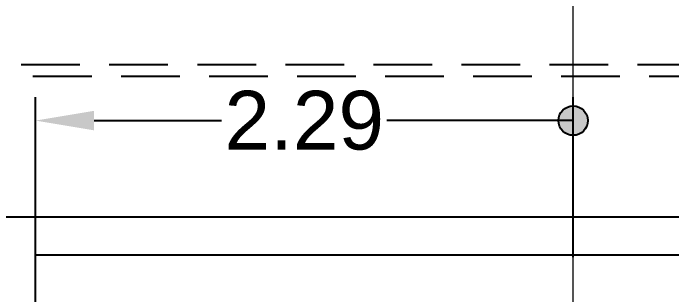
# Model space of a CAD drawing. Header units: metres. Extents: x -22 to 564, y 0 to 143.
# Drawn here: x 118.275 to 121.08, y 54.804 to 56.004 of the extents above; entities that cross this region are included whole.
import ezdxf
from ezdxf.enums import TextEntityAlignment as Align

# ---------------------------------------------------------------- set-up
doc = ezdxf.new("R2010")
doc.units = ezdxf.units.M
doc.linetypes.add('EJES630', pattern=[6.3, 5.5, -0.4, 0, -0.4])
doc.linetypes.add('XREF 1N NEURO-ONCOLOGIA$0$DASHED2', pattern=[0.375, 0.25, -0.125])
for name, color, linetype in [('COTAS MIXTAS', 8, 'Continuous'), ('XREF 1N NEURO-ONCOLOGIA$0$LAMINA MULTIPERFORADA', 9, 'Continuous'), ('XREF 1N NEURO-ONCOLOGIA$0$NOVIDESA', 11, 'Continuous'), ('XREF 1N NEURO-ONCOLOGIA$0$TEX-MOB', 4, 'Continuous')]:
    doc.layers.add(name, color=color, linetype=linetype)
doc.layers.add('EJES', color=11, linetype='EJES630', lineweight=0)
doc.styles.add('COTAS', font='arial.ttf')
doc.styles.add('XREF 1N NEURO-ONCOLOGIA$0$HANDLET', font='romans.shx')
doc.dimstyles.new('100 MIXTA', dxfattribs={"dimtxt": 0.25, "dimasz": 0.25, "dimexe": 0.1, "dimexo": 0.1, "dimgap": 0.025, "dimtad": 0, "dimtih": 1, "dimtoh": 1, "dimzin": 1, "dimdsep": 46, "dimtxsty": 'COTAS', "dimblk1": 'PUNTO COTA MIXTA', "dimsah": 1, "dimcen": 0.1, "dimclrd": 256, "dimclre": 256, "dimclrt": 7, "dimadec": 0, "dimazin": 1, "dimtfac": 1, "dimtofl": 0, "dimtmove": 2, "dimatfit": 3, "dimfxl": 1, "dimtolj": 1, "dimtzin": 1, "dimlwd": -1, "dimlwe": -1, "dimarcsym": 0})

# ---------------------------------------------------------------- blocks, each defined once
blk = doc.blocks.new('XREF 1N NEURO-ONCOLOGIA')
at = {"layer": 'XREF 1N NEURO-ONCOLOGIA$0$LAMINA MULTIPERFORADA', "linetype": 'XREF 1N NEURO-ONCOLOGIA$0$DASHED2'}
for points in [[(17.0364, 51.2076), (17.0364, 26.858), (22.334, 26.8578), (22.334, -3.0724), (-0.7361, -3.0724), (-0.7361, 52.1676), (10.057, 52.1676)], [(16.9864, 51.2076), (16.9864, 26.808), (22.284, 26.8078), (22.284, -3.0224), (-0.6861, -3.0224), (-0.6861, 52.1176), (10.057, 52.1176)]]:
    blk.add_lwpolyline(points, dxfattribs=at)
at = {"layer": 'XREF 1N NEURO-ONCOLOGIA$0$NOVIDESA'}
for points in [[(21.6839, 21.6977), (21.684, 26.2076), (16.3838, 26.2076)], [(16.024, 26.0477), (21.524, 26.0477), (21.5239, 21.8577)]]:
    blk.add_lwpolyline(points, dxfattribs=at)
at = {"layer": 'XREF 1N NEURO-ONCOLOGIA$0$TEX-MOB', "style": 'XREF 1N NEURO-ONCOLOGIA$0$HANDLET'}
for p in [(1.7, 4.5847, 0), (1.7073, 2.0138, 0)]:
    blk.add_attdef('234', text='', height=0.075, rotation=180, dxfattribs=at).set_placement(p, align=Align.MIDDLE_CENTER)
blk = doc.blocks.new('PUNTO COTA MIXTA')
h = blk.add_hatch(color=256)
edge = h.paths.add_edge_path()
edge.add_arc((0, 0), 0.251, 0, 360)
at = {"color": 0, "linetype": 'ByBlock', "lineweight": -2}
blk.add_line((0, 0), (-1.01, 0), dxfattribs=at)
blk.add_circle((0, 0), 0.251)
blk = doc.blocks.new('*D142')
at = {"layer": 'COTAS MIXTAS', "transparency": 16777216}
for p, q in [((118.3696, 54.9652), (118.3696, 55.6464)), ((120.6596, 54.9652), (120.6596, 55.6464)), ((118.6196, 55.5464), (119.1625, 55.5464)), ((120.4096, 55.5464), (119.8667, 55.5464))]:
    blk.add_line(p, q, dxfattribs=at)
blk.add_solid([(118.6196, 55.5881), (118.6196, 55.5047), (118.3696, 55.5464)], dxfattribs=at)
at = {"layer": 'COTAS MIXTAS', "transparency": 16777216, "xscale": 0.25, "yscale": 0.25, "zscale": 0.25}
blk.add_blockref('PUNTO COTA MIXTA', (120.6596, 55.5464), dxfattribs=at)
at = {"layer": 'COTAS MIXTAS', "color": 7, "transparency": 16777216, "insert": (119.5146, 55.5464), "char_height": 0.25, "attachment_point": 5, "style": 'COTAS'}
blk.add_mtext('\\A1;2.29', dxfattribs=at)

msp = doc.modelspace()

# ---------------------------------------------------------------- block references
at = {"rotation": 90}
msp.add_blockref('XREF 1N NEURO-ONCOLOGIA', (144.4169, 33.4511), dxfattribs=at)

# ---------------------------------------------------------------- next in the draw order: linework, layer by layer
at = {"layer": 'EJES'}
msp.add_line((120.6596, 33.165), (120.6596, 58.55), dxfattribs=at)

# ---------------------------------------------------------------- next in the draw order: dimensions: what is measured, and where the dimension line sits
at = {"layer": 'COTAS MIXTAS'}
dim = msp.add_linear_dim(base=(118.3696, 55.5464, 0), p1=(120.6596, 54.8652), p2=(118.3696, 54.8652, 0), dimstyle='100 MIXTA', dxfattribs=at)
dim.commit()
dim.dimension.update_dxf_attribs({"geometry": '*D142', "text_midpoint": (119.5146, 55.5464, 0)})

doc.saveas('drawing.dxf')
